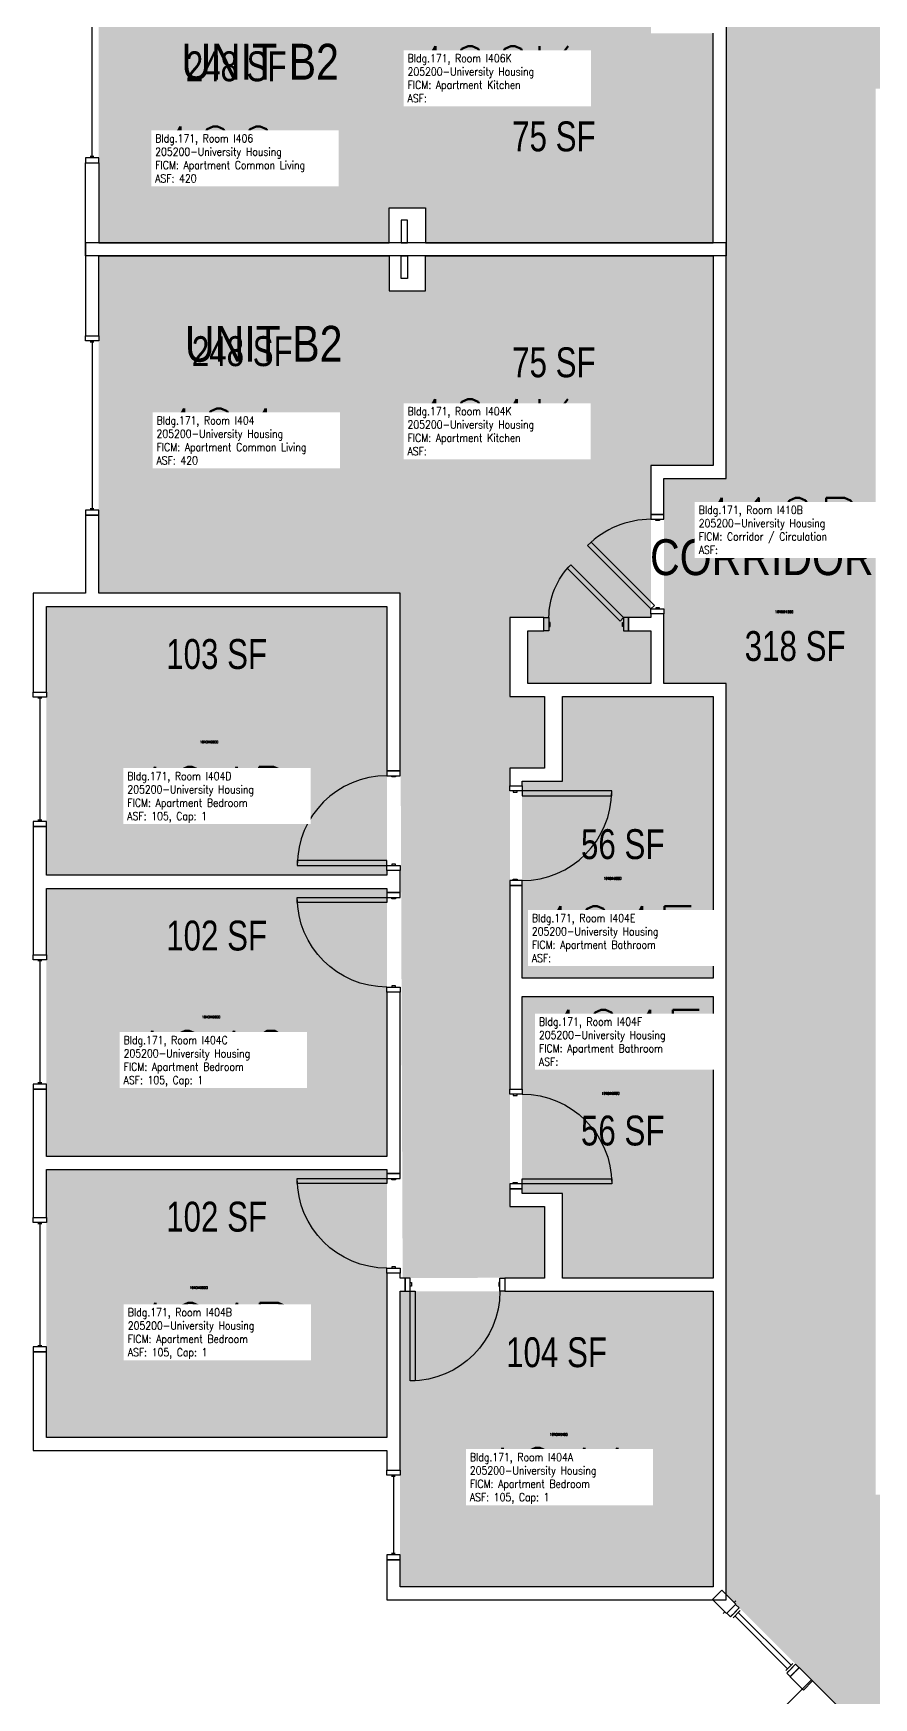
# Model space of a CAD drawing. Header units: inches. Extents: x 79 to 1966, y -19 to 1892.
# Drawn here: x 79 to 417, y 768 to 1436 of the extents above; entities that cross this region are included whole.
import ezdxf
from ezdxf.enums import TextEntityAlignment as Align

# ---------------------------------------------------------------- set-up
doc = ezdxf.new("R2010")
doc.units = ezdxf.units.IN
doc.header["$LTSCALE"] = 128
doc.header["$MEASUREMENT"] = 0
for name, color, linetype in [('A-AREA-IDEN', 1, 'Continuous'), ('A-DOOR', 2, 'Continuous'), ('A-GLAZ', 1, 'Continuous'), ('A-IDEN-RNUM', 7, 'Continuous'), ('A-IDEN-SNUM', 4, 'Continuous'), ('A-IDEN-VNUM', 4, 'Continuous'), ('A-WALL', 5, 'Continuous'), ('AREA-TEXT', 3, 'Continuous'), ('Rooms-Category-Color', 7, 'Continuous'), ('Rooms-College-Color', 7, 'Continuous'), ('Rooms-Department-Color', 7, 'Continuous'), ('Rooms-Division-Color', 7, 'Continuous'), ('Rooms-Information', 7, 'Continuous')]:
    doc.layers.add(name, color=color, linetype=linetype)
doc.styles.add('AREA', font='arial.ttf', dxfattribs={"width": 0.75, "height": 12})
doc.styles.add('ROOMSNUMBER', font='txt.shx', dxfattribs={"height": 0.03})
doc.styles.add('ROOMVNUMBER', font='simplex.shx', dxfattribs={"width": 0.85})
doc.styles.get("Standard").update_dxf_attribs({"font": 'ARIALN.TTF'})

msp = doc.modelspace()

# ---------------------------------------------------------------- hatches: boundary and pattern name
h = msp.add_hatch()
h.set_pattern_fill('ANSI31', color=256, angle=90, style=0)
h.set_pattern_definition([(135, (-293.52646, 747.85343), (-0.088388348, -0.088388348), [])])
h.paths.add_polyline_path([(290.42, 1079.32), (290.42, 1138.06), (299.63, 1138.06), (299.63, 1079.32)], flags=9)
at = {"layer": 'Rooms-Category-Color', "true_color": 0x728ef3}
for points in [[(284.57, 1762.59), (284.57, 1733.84), (270.7, 1733.84), (270.7, 1557.8), (284.57, 1557.8), (284.57, 1529.05), (270.7, 1529.05), (270.7, 1497.35), (284.37, 1497.35), (284.37, 1502.6), (277.95, 1502.6), (277.95, 1523.8), (327.32, 1523.8), (327.32, 1502.6), (318.37, 1502.6), (318.37, 1497.35), (327.32, 1497.35), (327.32, 1436.23), (222.2, 1436.23), (222.2, 1352.09), (105.57, 1352.09), (105.57, 1487.59), (226.57, 1487.59), (227.63, 1762.59), (284.57, 1762.37)], [(222.2, 1366.09), (236.82, 1366.09), (236.82, 1352.09), (352.32, 1352.09), (352.32, 1436.23), (222.2, 1436.23)], [(284.57, 936.34), (284.57, 965.09), (270.7, 965.09), (270.7, 1141.12), (284.57, 1141.12), (284.57, 1169.87), (270.7, 1169.87), (270.7, 1201.57), (284.37, 1201.57), (284.37, 1196.32), (277.95, 1196.32), (277.95, 1175.12), (327.32, 1175.12), (327.32, 1196.32), (318.37, 1196.32), (318.37, 1201.57), (327.32, 1201.57), (327.32, 1262.69), (222.2, 1262.69), (222.2, 1346.84), (105.57, 1346.84), (105.57, 1211.34), (226.57, 1211.34), (227.63, 936.34), (284.57, 936.55)], [(222.2, 1332.84), (236.82, 1332.84), (236.82, 1346.84), (352.32, 1346.84), (352.32, 1262.69), (222.2, 1262.69)], [(84.57, 1098.09), (84.57, 1206.09), (221.32, 1206.09), (221.32, 1098.09), (85.01, 1098.1)], [(352.32, 1056.74), (352.32, 1169.87), (291.82, 1169.87), (291.82, 1135.87), (275.57, 1135.87), (275.57, 1056.73)], [(84.57, 985.21), (84.57, 1092.84), (221.3, 1092.85), (221.32, 985.21), (85.01, 985.22)], [(275.57, 970.35), (275.57, 1049.48), (352.32, 1049.48), (352.32, 936.35), (291.82, 936.34), (291.82, 970.34)], [(84.57, 979.96), (84.57, 872.34), (221.32, 872.34), (221.3, 979.97), (85.01, 979.97)], [(352.32, 812.35), (226.57, 812.34), (226.57, 931.09), (352.32, 931.09)]]:
    msp.add_hatch(color=171, dxfattribs=at).paths.add_polyline_path(points)
at = {"layer": 'Rooms-Category-Color', "true_color": 0xadadad}
for points in [[(417.54, 849.34), (357.57, 809.24), (357.57, 1175.12), (332.57, 1175.12), (332.57, 1257.44), (357.57, 1257.44), (357.57, 1441.48), (332.57, 1441.48), (332.57, 1507.21), (417.54, 1507.21), (417.54, 1473.12), (442.54, 1473.12), (442.54, 1413.99), (417.54, 1413.99)], [(357.57, 809.24), (417.54, 849.34), (467.31, 849.34), (467.31, 784.34), (835.7, 415.95), (793.27, 373.53), (710.27, 456.54), (692.59, 438.86), (634.38, 497.07), (652.05, 514.75)]]:
    msp.add_hatch(color=253, dxfattribs=at).paths.add_polyline_path(points)
at = {"layer": 'Rooms-College-Color', "true_color": 0xadadad}
for points in [[(284.57, 1762.59), (284.57, 1733.84), (270.7, 1733.84), (270.7, 1557.8), (284.57, 1557.8), (284.57, 1529.05), (270.7, 1529.05), (270.7, 1497.35), (284.37, 1497.35), (284.37, 1502.6), (277.95, 1502.6), (277.95, 1523.8), (327.32, 1523.8), (327.32, 1502.6), (318.37, 1502.6), (318.37, 1497.35), (327.32, 1497.35), (327.32, 1436.23), (222.2, 1436.23), (222.2, 1352.09), (105.57, 1352.09), (105.57, 1487.59), (226.57, 1487.59), (227.63, 1762.59), (284.57, 1762.37)], [(417.54, 849.34), (357.57, 809.24), (357.57, 1175.12), (332.57, 1175.12), (332.57, 1257.44), (357.57, 1257.44), (357.57, 1441.48), (332.57, 1441.48), (332.57, 1507.21), (417.54, 1507.21), (417.54, 1473.12), (442.54, 1473.12), (442.54, 1413.99), (417.54, 1413.99)], [(222.2, 1366.09), (236.82, 1366.09), (236.82, 1352.09), (352.32, 1352.09), (352.32, 1436.23), (222.2, 1436.23)], [(284.57, 936.34), (284.57, 965.09), (270.7, 965.09), (270.7, 1141.12), (284.57, 1141.12), (284.57, 1169.87), (270.7, 1169.87), (270.7, 1201.57), (284.37, 1201.57), (284.37, 1196.32), (277.95, 1196.32), (277.95, 1175.12), (327.32, 1175.12), (327.32, 1196.32), (318.37, 1196.32), (318.37, 1201.57), (327.32, 1201.57), (327.32, 1262.69), (222.2, 1262.69), (222.2, 1346.84), (105.57, 1346.84), (105.57, 1211.34), (226.57, 1211.34), (227.63, 936.34), (284.57, 936.55)], [(222.2, 1332.84), (236.82, 1332.84), (236.82, 1346.84), (352.32, 1346.84), (352.32, 1262.69), (222.2, 1262.69)], [(84.57, 1098.09), (84.57, 1206.09), (221.32, 1206.09), (221.32, 1098.09), (85.01, 1098.1)], [(352.32, 1056.74), (352.32, 1169.87), (291.82, 1169.87), (291.82, 1135.87), (275.57, 1135.87), (275.57, 1056.73)], [(84.57, 985.21), (84.57, 1092.84), (221.3, 1092.85), (221.32, 985.21), (85.01, 985.22)], [(275.57, 970.35), (275.57, 1049.48), (352.32, 1049.48), (352.32, 936.35), (291.82, 936.34), (291.82, 970.34)], [(84.57, 979.96), (84.57, 872.34), (221.32, 872.34), (221.3, 979.97), (85.01, 979.97)], [(352.32, 812.35), (226.57, 812.34), (226.57, 931.09), (352.32, 931.09)], [(357.57, 809.24), (417.54, 849.34), (467.31, 849.34), (467.31, 784.34), (835.7, 415.95), (793.27, 373.53), (710.27, 456.54), (692.59, 438.86), (634.38, 497.07), (652.05, 514.75)]]:
    msp.add_hatch(color=253, dxfattribs=at).paths.add_polyline_path(points)
at = {"layer": 'Rooms-Department-Color', "true_color": 0x604aed}
for points in [[(284.57, 1762.59), (284.57, 1733.84), (270.7, 1733.84), (270.7, 1557.8), (284.57, 1557.8), (284.57, 1529.05), (270.7, 1529.05), (270.7, 1497.35), (284.37, 1497.35), (284.37, 1502.6), (277.95, 1502.6), (277.95, 1523.8), (327.32, 1523.8), (327.32, 1502.6), (318.37, 1502.6), (318.37, 1497.35), (327.32, 1497.35), (327.32, 1436.23), (222.2, 1436.23), (222.2, 1352.09), (105.57, 1352.09), (105.57, 1487.59), (226.57, 1487.59), (227.63, 1762.59), (284.57, 1762.37)], [(222.2, 1366.09), (236.82, 1366.09), (236.82, 1352.09), (352.32, 1352.09), (352.32, 1436.23), (222.2, 1436.23)], [(284.57, 936.34), (284.57, 965.09), (270.7, 965.09), (270.7, 1141.12), (284.57, 1141.12), (284.57, 1169.87), (270.7, 1169.87), (270.7, 1201.57), (284.37, 1201.57), (284.37, 1196.32), (277.95, 1196.32), (277.95, 1175.12), (327.32, 1175.12), (327.32, 1196.32), (318.37, 1196.32), (318.37, 1201.57), (327.32, 1201.57), (327.32, 1262.69), (222.2, 1262.69), (222.2, 1346.84), (105.57, 1346.84), (105.57, 1211.34), (226.57, 1211.34), (227.63, 936.34), (284.57, 936.55)], [(222.2, 1332.84), (236.82, 1332.84), (236.82, 1346.84), (352.32, 1346.84), (352.32, 1262.69), (222.2, 1262.69)], [(84.57, 1098.09), (84.57, 1206.09), (221.32, 1206.09), (221.32, 1098.09), (85.01, 1098.1)], [(352.32, 1056.74), (352.32, 1169.87), (291.82, 1169.87), (291.82, 1135.87), (275.57, 1135.87), (275.57, 1056.73)], [(84.57, 985.21), (84.57, 1092.84), (221.3, 1092.85), (221.32, 985.21), (85.01, 985.22)], [(275.57, 970.35), (275.57, 1049.48), (352.32, 1049.48), (352.32, 936.35), (291.82, 936.34), (291.82, 970.34)], [(84.57, 979.96), (84.57, 872.34), (221.32, 872.34), (221.3, 979.97), (85.01, 979.97)], [(352.32, 812.35), (226.57, 812.34), (226.57, 931.09), (352.32, 931.09)]]:
    msp.add_hatch(color=173, dxfattribs=at).paths.add_polyline_path(points)
at = {"layer": 'Rooms-Department-Color', "true_color": 0xacacac}
for points in [[(417.54, 849.34), (357.57, 809.24), (357.57, 1175.12), (332.57, 1175.12), (332.57, 1257.44), (357.57, 1257.44), (357.57, 1441.48), (332.57, 1441.48), (332.57, 1507.21), (417.54, 1507.21), (417.54, 1473.12), (442.54, 1473.12), (442.54, 1413.99), (417.54, 1413.99)], [(357.57, 809.24), (417.54, 849.34), (467.31, 849.34), (467.31, 784.34), (835.7, 415.95), (793.27, 373.53), (710.27, 456.54), (692.59, 438.86), (634.38, 497.07), (652.05, 514.75)]]:
    msp.add_hatch(color=253, dxfattribs=at).paths.add_polyline_path(points)
at = {"layer": 'Rooms-Division-Color', "true_color": 0x604aed}
for points in [[(284.57, 1762.59), (284.57, 1733.84), (270.7, 1733.84), (270.7, 1557.8), (284.57, 1557.8), (284.57, 1529.05), (270.7, 1529.05), (270.7, 1497.35), (284.37, 1497.35), (284.37, 1502.6), (277.95, 1502.6), (277.95, 1523.8), (327.32, 1523.8), (327.32, 1502.6), (318.37, 1502.6), (318.37, 1497.35), (327.32, 1497.35), (327.32, 1436.23), (222.2, 1436.23), (222.2, 1352.09), (105.57, 1352.09), (105.57, 1487.59), (226.57, 1487.59), (227.63, 1762.59), (284.57, 1762.37)], [(222.2, 1366.09), (236.82, 1366.09), (236.82, 1352.09), (352.32, 1352.09), (352.32, 1436.23), (222.2, 1436.23)], [(284.57, 936.34), (284.57, 965.09), (270.7, 965.09), (270.7, 1141.12), (284.57, 1141.12), (284.57, 1169.87), (270.7, 1169.87), (270.7, 1201.57), (284.37, 1201.57), (284.37, 1196.32), (277.95, 1196.32), (277.95, 1175.12), (327.32, 1175.12), (327.32, 1196.32), (318.37, 1196.32), (318.37, 1201.57), (327.32, 1201.57), (327.32, 1262.69), (222.2, 1262.69), (222.2, 1346.84), (105.57, 1346.84), (105.57, 1211.34), (226.57, 1211.34), (227.63, 936.34), (284.57, 936.55)], [(222.2, 1332.84), (236.82, 1332.84), (236.82, 1346.84), (352.32, 1346.84), (352.32, 1262.69), (222.2, 1262.69)], [(84.57, 1098.09), (84.57, 1206.09), (221.32, 1206.09), (221.32, 1098.09), (85.01, 1098.1)], [(352.32, 1056.74), (352.32, 1169.87), (291.82, 1169.87), (291.82, 1135.87), (275.57, 1135.87), (275.57, 1056.73)], [(84.57, 985.21), (84.57, 1092.84), (221.3, 1092.85), (221.32, 985.21), (85.01, 985.22)], [(275.57, 970.35), (275.57, 1049.48), (352.32, 1049.48), (352.32, 936.35), (291.82, 936.34), (291.82, 970.34)], [(84.57, 979.96), (84.57, 872.34), (221.32, 872.34), (221.3, 979.97), (85.01, 979.97)], [(352.32, 812.35), (226.57, 812.34), (226.57, 931.09), (352.32, 931.09)]]:
    msp.add_hatch(color=173, dxfattribs=at).paths.add_polyline_path(points)
at = {"layer": 'Rooms-Division-Color', "true_color": 0xadadad}
for points in [[(417.54, 849.34), (357.57, 809.24), (357.57, 1175.12), (332.57, 1175.12), (332.57, 1257.44), (357.57, 1257.44), (357.57, 1441.48), (332.57, 1441.48), (332.57, 1507.21), (417.54, 1507.21), (417.54, 1473.12), (442.54, 1473.12), (442.54, 1413.99), (417.54, 1413.99)], [(357.57, 809.24), (417.54, 849.34), (467.31, 849.34), (467.31, 784.34), (835.7, 415.95), (793.27, 373.53), (710.27, 456.54), (692.59, 438.86), (634.38, 497.07), (652.05, 514.75)]]:
    msp.add_hatch(color=253, dxfattribs=at).paths.add_polyline_path(points)

# ---------------------------------------------------------------- linework, layer by layer
at = {"layer": 'A-DOOR'}
for points in [[(332.57, 1241.05), (332.57, 1243.05), (327.32, 1243.05), (327.32, 1241.05)], [(330.82, 1241.05), (330.82, 1240.55), (329.32, 1240.55), (329.32, 1241.05)], [(327.32, 1205.05), (328.73, 1206.47), (303.28, 1231.92), (301.86, 1230.51)], [(316.37, 1201.57), (314.95, 1200.15), (293.74, 1221.37), (295.15, 1222.78)], [(332.57, 1205.05), (332.57, 1203.05), (327.32, 1203.05), (327.32, 1205.05)], [(330.82, 1205.05), (330.82, 1205.55), (329.32, 1205.55), (329.32, 1205.05)], [(286.37, 1196.32), (284.37, 1196.32), (284.37, 1201.57), (286.37, 1201.57)], [(286.37, 1198.07), (286.87, 1198.07), (286.87, 1199.57), (286.37, 1199.57)], [(316.37, 1198.07), (315.87, 1198.07), (315.87, 1199.57), (316.37, 1199.57)], [(316.37, 1196.32), (318.37, 1196.32), (318.37, 1201.57), (316.37, 1201.57)], [(226.57, 1138.09), (226.57, 1140.09), (221.32, 1140.09), (221.32, 1138.09)], [(224.82, 1138.09), (224.82, 1137.59), (223.32, 1137.59), (223.32, 1138.09)], [(270.69, 1131.98), (270.69, 1133.98), (275.57, 1133.98), (275.57, 1131.98)], [(272.07, 1131.98), (272.07, 1131.48), (273.57, 1131.48), (273.57, 1131.98)], [(275.57, 1131.98), (275.57, 1129.98), (311.57, 1129.98), (311.57, 1131.98)], [(221.32, 1102.09), (221.32, 1104.09), (185.32, 1104.09), (185.32, 1102.09)], [(226.57, 1102.09), (226.57, 1100.09), (221.32, 1100.09), (221.32, 1102.09)], [(224.82, 1102.09), (224.82, 1102.59), (223.32, 1102.59), (223.32, 1102.09)], [(272.07, 1095.98), (272.07, 1096.48), (273.57, 1096.48), (273.57, 1095.98)], [(226.57, 1089.21), (226.57, 1091.21), (221.32, 1091.21), (221.32, 1089.21)], [(270.69, 1095.98), (270.69, 1093.98), (275.57, 1093.98), (275.57, 1095.98)], [(221.32, 1089.21), (221.32, 1087.21), (185.32, 1087.21), (185.32, 1089.21)], [(224.82, 1089.21), (224.82, 1088.71), (223.32, 1088.71), (223.32, 1089.21)], [(226.57, 1053.21), (226.57, 1051.21), (221.32, 1051.21), (221.32, 1053.21)], [(224.82, 1053.21), (224.82, 1053.71), (223.32, 1053.71), (223.32, 1053.21)], [(270.69, 1010.23), (270.69, 1012.23), (275.57, 1012.23), (275.57, 1010.23)], [(272.07, 1010.23), (272.07, 1009.73), (273.57, 1009.73), (273.57, 1010.23)], [(221.32, 976.34), (221.32, 974.34), (185.32, 974.34), (185.32, 976.34)], [(226.57, 976.34), (226.57, 978.34), (221.32, 978.34), (221.32, 976.34)], [(224.82, 976.34), (224.82, 975.84), (223.32, 975.84), (223.32, 976.34)], [(275.57, 974.23), (275.57, 976.23), (311.57, 976.23), (311.57, 974.23)], [(270.69, 974.23), (270.69, 972.23), (275.57, 972.23), (275.57, 974.23)], [(272.07, 974.23), (272.07, 974.73), (273.57, 974.73), (273.57, 974.23)], [(226.57, 940.34), (226.57, 938.34), (221.32, 938.34), (221.32, 940.34)], [(224.82, 940.34), (224.82, 940.84), (223.32, 940.84), (223.32, 940.34)], [(230.69, 936.34), (228.69, 936.34), (228.69, 931.09), (230.69, 931.09)], [(266.69, 936.34), (268.69, 936.34), (268.69, 931.09), (266.69, 931.09)], [(230.69, 934.59), (231.19, 934.59), (231.19, 933.09), (230.69, 933.09)], [(230.69, 931.09), (232.69, 931.09), (232.69, 895.09), (230.69, 895.09)], [(266.69, 934.59), (266.19, 934.59), (266.19, 933.09), (266.69, 933.09)]]:
    msp.add_lwpolyline(points, close=True, dxfattribs=at)
for centre, start, end in [((327.32, 1205.05), 90, 135), ((221.32, 1102.09), 90, 180), ((275.57, 1131.98), 270, 0)]:
    msp.add_arc(centre, 36, start, end, dxfattribs=at)
at = {"layer": 'A-DOOR', "extrusion": (0, 0, -1)}
for centre, radius, start, end in [((-316.37, 1201.57), 30, 0, 45), ((-221.32, 1089.21), 36, 270, 0), ((-275.57, 974.23), 36, 90, 180), ((-221.32, 976.34), 36, 270, 0), ((-230.69, 931.09), 36, 180, 270)]:
    msp.add_arc(centre, radius, start, end, dxfattribs=at)
at = {"layer": 'A-GLAZ'}
for p, q in [((102.94, 1386.7), (102.94, 1453.7)), ((103.69, 1386.7), (102.19, 1386.7)), ((103.69, 1312.22), (102.19, 1312.22)), ((102.94, 1312.22), (102.94, 1245.22)), ((103.69, 1245.22), (102.19, 1245.22)), ((82.69, 1169.18), (81.19, 1169.18)), ((81.94, 1169.18), (81.94, 1120.18)), ((82.69, 1120.18), (81.19, 1120.18)), ((82.69, 1063.71), (81.19, 1063.71)), ((81.94, 1063.71), (81.94, 1014.71)), ((82.69, 1014.71), (81.19, 1014.71)), ((82.69, 958.18), (81.19, 958.18)), ((81.94, 958.18), (81.94, 909.18)), ((82.69, 909.18), (81.19, 909.18)), ((224.69, 856.72), (223.19, 856.72)), ((223.94, 856.72), (223.94, 825.72)), ((224.69, 825.72), (223.19, 825.72)), ((356.3, 801.66), (357.01, 802.37)), ((357.8, 801.75), (361.34, 805.29)), ((362.75, 803.87), (359.22, 800.34)), ((359.57, 800.69), (360.99, 802.1)), ((360.28, 799.98), (363.11, 802.81)), ((361.43, 806.79), (360.72, 806.08)), ((360.99, 802.1), (362.4, 803.52)), ((361.34, 805.29), (362.75, 803.87)), ((383.61, 780.89), (362.4, 802.1)), ((359.22, 800.34), (357.8, 801.75)), ((382.2, 779.48), (360.99, 800.69)), ((381.49, 778.77), (384.32, 781.6)), ((385.38, 781.25), (381.85, 777.71)), ((381.85, 777.71), (383.26, 776.3)), ((383.61, 779.48), (382.2, 778.06)), ((383.26, 776.3), (386.8, 779.83)), ((385.03, 780.89), (383.61, 779.48)), ((386.8, 779.83), (385.38, 781.25))]:
    msp.add_line(p, q, dxfattribs=at)
for points in [[(100.32, 1386.2), (100.32, 1384.2), (105.57, 1384.2), (105.57, 1386.2)], [(100.32, 1312.72), (100.32, 1314.72), (105.57, 1314.72), (105.57, 1312.72)], [(100.32, 1244.72), (100.32, 1242.72), (105.57, 1242.72), (105.57, 1244.72)], [(79.32, 1169.68), (79.32, 1171.68), (84.57, 1171.68), (84.57, 1169.68)], [(79.32, 1119.68), (79.32, 1117.68), (84.57, 1117.68), (84.57, 1119.68)], [(79.32, 1064.21), (79.32, 1066.21), (84.57, 1066.21), (84.57, 1064.21)], [(79.32, 1014.21), (79.32, 1012.21), (84.57, 1012.21), (84.57, 1014.21)], [(79.32, 958.68), (79.32, 960.68), (84.57, 960.68), (84.57, 958.68)], [(79.32, 908.68), (79.32, 906.68), (84.57, 906.68), (84.57, 908.68)], [(221.32, 857.22), (221.32, 859.22), (226.57, 859.22), (226.57, 857.22)], [(221.32, 825.22), (221.32, 823.22), (226.57, 823.22), (226.57, 825.22)]]:
    msp.add_lwpolyline(points, close=True, dxfattribs=at)
at = {"layer": 'A-WALL'}
for p, q in [((357.57, 1441.48), (357.57, 1346.84)), ((352.32, 1352.09), (352.32, 1436.23)), ((100.32, 1346.84), (100.32, 1384.2)), ((100.32, 1384.2), (105.57, 1384.2)), ((105.57, 1384.2), (105.57, 1352.09)), ((222.19, 1366.09), (236.82, 1366.09)), ((222.19, 1352.09), (222.19, 1366.09)), ((236.82, 1366.09), (236.82, 1352.09)), ((229.57, 1361.21), (227.07, 1361.21)), ((227.07, 1361.21), (227.07, 1352.09)), ((229.57, 1352.09), (229.57, 1361.21)), ((100.32, 1352.09), (100.32, 1314.72)), ((357.57, 1352.09), (100.32, 1352.09)), ((105.57, 1352.09), (222.19, 1352.09)), ((227.07, 1352.09), (229.57, 1352.09)), ((236.82, 1352.09), (352.32, 1352.09)), ((357.57, 1257.44), (357.57, 1352.09)), ((357.57, 1346.84), (100.32, 1346.84)), ((105.57, 1314.72), (105.57, 1346.84)), ((105.57, 1346.84), (222.19, 1346.84)), ((222.19, 1346.84), (222.19, 1332.84)), ((227.07, 1346.84), (229.57, 1346.84)), ((227.07, 1337.71), (227.07, 1346.84)), ((229.57, 1346.84), (229.57, 1337.71)), ((236.82, 1346.84), (352.32, 1346.84)), ((236.82, 1332.84), (236.82, 1346.84)), ((352.32, 1346.84), (352.32, 1262.69)), ((229.57, 1337.71), (227.07, 1337.71)), ((222.19, 1332.84), (236.82, 1332.84)), ((100.32, 1314.72), (105.57, 1314.72)), ((327.32, 1262.69), (327.32, 1243.05)), ((352.32, 1262.69), (327.32, 1262.69)), ((332.57, 1243.05), (332.57, 1257.44)), ((332.57, 1257.44), (357.57, 1257.44)), ((100.32, 1242.72), (100.32, 1211.34)), ((105.57, 1242.72), (100.32, 1242.72)), ((105.57, 1211.34), (105.57, 1242.72)), ((327.32, 1243.05), (332.57, 1243.05)), ((79.32, 1211.34), (79.32, 1171.68)), ((100.32, 1211.34), (79.32, 1211.34)), ((226.57, 1211.34), (105.57, 1211.34)), ((226.57, 1140.09), (226.57, 1211.34)), ((84.57, 1171.68), (84.57, 1206.09)), ((84.57, 1206.09), (221.32, 1206.09)), ((221.32, 1206.09), (221.32, 1140.09)), ((270.69, 1201.57), (270.69, 1169.87)), ((284.37, 1201.57), (270.69, 1201.57)), ((284.37, 1196.32), (284.37, 1201.57)), ((327.32, 1201.57), (318.37, 1201.57)), ((318.37, 1201.57), (318.37, 1196.32)), ((327.32, 1203.05), (327.32, 1201.57)), ((332.57, 1203.05), (327.32, 1203.05)), ((332.57, 1175.12), (332.57, 1203.05)), ((277.94, 1175.12), (277.94, 1196.32)), ((277.94, 1196.32), (284.37, 1196.32)), ((318.37, 1196.32), (327.32, 1196.32)), ((327.32, 1196.32), (327.32, 1175.12)), ((79.32, 1171.68), (84.57, 1171.68)), ((270.69, 1169.87), (284.57, 1169.87)), ((327.32, 1175.12), (277.94, 1175.12)), ((284.57, 1169.87), (284.57, 1141.12)), ((291.82, 1135.87), (291.82, 1169.87)), ((291.82, 1169.87), (352.32, 1169.87)), ((357.57, 1175.12), (332.57, 1175.12)), ((352.32, 1169.87), (352.32, 1056.73)), ((357.57, 935.71), (357.57, 1175.12)), ((221.32, 1140.09), (226.57, 1140.09)), ((270.69, 1141.12), (270.69, 1133.98)), ((284.57, 1141.12), (270.69, 1141.12)), ((270.69, 1133.98), (275.57, 1133.98)), ((275.57, 1133.98), (275.57, 1135.87)), ((275.57, 1135.87), (291.82, 1135.87)), ((79.32, 1117.68), (79.32, 1066.21)), ((84.57, 1117.68), (79.32, 1117.68)), ((84.57, 1098.09), (84.57, 1117.68)), ((221.32, 1098.09), (84.57, 1098.09)), ((221.32, 1100.09), (221.32, 1098.09)), ((226.57, 1100.09), (221.32, 1100.09)), ((226.57, 1091.21), (226.57, 1100.09)), ((84.57, 1066.21), (84.57, 1092.84)), ((84.57, 1092.84), (221.32, 1092.84)), ((221.32, 1092.84), (221.32, 1091.21)), ((221.32, 1091.21), (226.57, 1091.21)), ((270.69, 1093.98), (270.69, 1012.23)), ((275.57, 1093.98), (270.69, 1093.98)), ((275.57, 1056.73), (275.57, 1093.98)), ((79.32, 1066.21), (84.57, 1066.21)), ((352.32, 1056.73), (275.57, 1056.73)), ((221.32, 1051.21), (221.32, 985.21)), ((226.57, 1051.21), (221.32, 1051.21)), ((226.57, 978.34), (226.57, 1051.21)), ((275.57, 1012.23), (275.57, 1049.48)), ((275.57, 1049.48), (352.32, 1049.48)), ((352.32, 1049.48), (352.32, 936.34)), ((84.57, 1012.21), (79.32, 1012.21)), ((79.32, 1012.21), (79.32, 960.68)), ((84.57, 985.21), (84.57, 1012.21)), ((270.69, 1012.23), (275.57, 1012.23)), ((221.32, 985.21), (84.57, 985.21)), ((84.57, 979.96), (221.32, 979.96)), ((84.57, 960.68), (84.57, 979.96)), ((221.32, 979.96), (221.32, 978.34)), ((221.32, 978.34), (226.57, 978.34)), ((270.69, 972.23), (270.69, 965.09)), ((275.57, 972.23), (270.69, 972.23)), ((275.57, 970.34), (275.57, 972.23)), ((291.82, 970.34), (275.57, 970.34)), ((291.82, 936.34), (291.82, 970.34)), ((270.69, 965.09), (284.57, 965.09)), ((284.57, 965.09), (284.57, 936.34)), ((79.32, 960.68), (84.57, 960.68)), ((221.32, 938.34), (221.32, 872.34)), ((226.57, 938.34), (221.32, 938.34)), ((226.57, 936.34), (226.57, 938.34)), ((228.69, 936.34), (226.57, 936.34)), ((228.69, 931.09), (228.69, 936.34)), ((271.32, 936.34), (268.69, 936.34)), ((268.69, 936.34), (268.69, 931.09)), ((284.57, 936.34), (271.32, 936.34)), ((352.32, 936.34), (291.82, 936.34)), ((226.57, 867.71), (226.57, 931.09)), ((226.57, 931.09), (228.69, 931.09)), ((268.69, 931.09), (271.32, 931.09)), ((271.32, 931.09), (352.32, 931.09)), ((352.32, 931.09), (352.32, 812.34)), ((357.57, 807.09), (357.57, 935.71)), ((79.32, 906.68), (79.32, 867.09)), ((84.57, 906.68), (79.32, 906.68)), ((84.57, 872.34), (84.57, 906.68)), ((221.32, 872.34), (84.57, 872.34)), ((79.32, 867.09), (221.32, 867.09)), ((221.32, 867.09), (221.32, 859.22)), ((226.57, 859.22), (226.57, 867.71)), ((221.32, 859.22), (226.57, 859.22)), ((221.32, 823.22), (221.32, 807.09)), ((226.57, 823.22), (221.32, 823.22)), ((226.57, 812.34), (226.57, 823.22)), ((352.32, 812.34), (226.57, 812.34)), ((355.82, 810.98), (352.11, 807.27)), ((361.43, 805.38), (355.82, 810.98)), ((221.32, 807.09), (357.57, 807.09)), ((352.11, 807.27), (357.72, 801.66)), ((357.72, 801.66), (361.43, 805.38)), ((386.88, 779.92), (383.17, 776.21)), ((383.17, 776.21), (388.54, 770.83)), ((392.26, 774.55), (386.88, 779.92)), ((295.47, 678.64), (391.81, 774.99)), ((388.54, 770.83), (392.26, 774.55)), ((391.81, 774.99), (482.77, 684.04))]:
    msp.add_line(p, q, dxfattribs=at)

# ---------------------------------------------------------------- texts
at = {"layer": 'A-AREA-IDEN'}
for s, p in [('UNIT B2', (170.41, 1417.6)), ('UNIT B2', (171.84, 1304.34)), ('CORRIDOR', (371.86, 1218.64))]:
    msp.add_text(s, height=14.4, dxfattribs=at).set_placement(p, align=Align.CENTER)
at = {"layer": 'A-IDEN-RNUM', "style": 'ROOMSNUMBER', "width": 0.85}
for s, p in [('0406-K0', (248.69, 1420.15)), ('0406-00', (152.93, 1386.3)), ('0404-K0', (248.66, 1278.15)), ('0404-00', (152.49, 1272.93)), ('0410-B0', (380.85, 1203.91)), ('0404-D0', (149.9, 1151.63)), ('0404-E0', (311.92, 1096.84)), ('0404-C0', (150.73, 1041.22)), ('0404-F0', (311.08, 1010.5)), ('0404-B0', (145.74, 932.47)), ('0404-A0', (290.31, 873.52))]:
    msp.add_text(s, height=1, dxfattribs=at).set_placement(p, align=Align.MIDDLE_CENTER)
at = {"layer": 'A-IDEN-SNUM', "style": 'ROOMSNUMBER', "width": 0.85}
for s, p in [('1710I406K0', (248.69, 1420.15)), ('1710I40600', (152.93, 1386.3)), ('1710I404K0', (248.66, 1278.15)), ('1710I40400', (152.49, 1272.93)), ('1710I410B0', (380.85, 1203.91)), ('1710I404D0', (149.9, 1151.63)), ('1710I404E0', (311.92, 1096.84)), ('1710I404C0', (150.73, 1041.22)), ('1710I404F0', (311.08, 1010.5)), ('1710I404B0', (145.74, 932.47)), ('1710I404A0', (290.31, 873.52))]:
    msp.add_text(s, height=1, dxfattribs=at).set_placement(p, align=Align.MIDDLE_CENTER)
at = {"layer": 'A-IDEN-VNUM', "style": 'ROOMVNUMBER', "width": 0.85}
for s, p in [('406K', (263.3, 1419.78)), ('406', (152.41, 1387.6)), ('404', (153.84, 1274.34)), ('404K', (263.27, 1278.04)), ('410B', (378.39, 1238.39)), ('404D', (150.79, 1130.45)), ('404E', (312.75, 1074.5)), ('404F', (315.6, 1032.89)), ('404C', (149.74, 1024.43)), ('404B', (150.97, 915.11)), ('404A', (289.21, 856.94))]:
    msp.add_text(s, height=22.5, dxfattribs=at).set_placement(p, align=Align.MIDDLE_CENTER)
at = {"layer": 'AREA-TEXT', "style": 'AREA', "width": 0.75}
for s, p in [('248 SF', (160.79, 1422.97)), ('75 SF', (288.36, 1394.83)), ('248 SF', (163.23, 1308.58)), ('75 SF', (288.36, 1304.1)), ('103 SF', (152.94, 1186.96)), ('318 SF', (385.23, 1190.17)), ('56 SF', (316, 1110.61)), ('102 SF', (152.94, 1073.9)), ('56 SF', (316, 995.6)), ('102 SF', (152.94, 961.02)), ('104 SF', (289.44, 906.58))]:
    msp.add_text(s, height=12, dxfattribs=at).set_placement(p, align=Align.MIDDLE_CENTER)

# ---------------------------------------------------------------- next in the draw order: texts
at = {"layer": 'Rooms-Information', "char_height": 3.2143, "width": 72, "attachment_point": 7, "style": 'ROOMVNUMBER', "bg_fill": 3, "box_fill_scale": 1.5, "bg_fill_color": 256, "bg_fill_true_color": 13158600, "bg_fill_transparency": 0}
for s, insert in [('Bldg.171, Room I406K^M^J205200-University Housing^M^JFICM: Apartment Kitchen^M^JASF: ', (229.6, 1408.53)), ('Bldg.171, Room I406^M^J205200-University Housing^M^JFICM: Apartment Common Living^M^JASF: 420', (128.27, 1376.35)), ('Bldg.171, Room I404^M^J205200-University Housing^M^JFICM: Apartment Common Living^M^JASF: 420', (128.8, 1263.09)), ('Bldg.171, Room I404K^M^J205200-University Housing^M^JFICM: Apartment Kitchen^M^JASF: ', (229.58, 1266.79)), ('Bldg.171, Room I410B^M^J205200-University Housing^M^JFICM: Corridor / Circulation^M^JASF: ', (346.52, 1227.14)), ('Bldg.171, Room I404D^M^J205200-University Housing^M^JFICM: Apartment Bedroom^M^JASF: 105, Cap: 1', (117.09, 1119.2)), ('Bldg.171, Room I404E^M^J205200-University Housing^M^JFICM: Apartment Bathroom^M^JASF: ', (279.51, 1063.25)), ('Bldg.171, Room I404F^M^J205200-University Housing^M^JFICM: Apartment Bathroom^M^JASF: ', (282.36, 1021.64)), ('Bldg.171, Room I404C^M^J205200-University Housing^M^JFICM: Apartment Bedroom^M^JASF: 105, Cap: 1', (115.59, 1013.18)), ('Bldg.171, Room I404B^M^J205200-University Housing^M^JFICM: Apartment Bedroom^M^JASF: 105, Cap: 1', (117.27, 903.86)), ('Bldg.171, Room I404A^M^J205200-University Housing^M^JFICM: Apartment Bedroom^M^JASF: 105, Cap: 1', (254.61, 845.69))]:
    msp.add_mtext(s, dxfattribs=dict(at, insert=insert))

doc.saveas('drawing.dxf')
